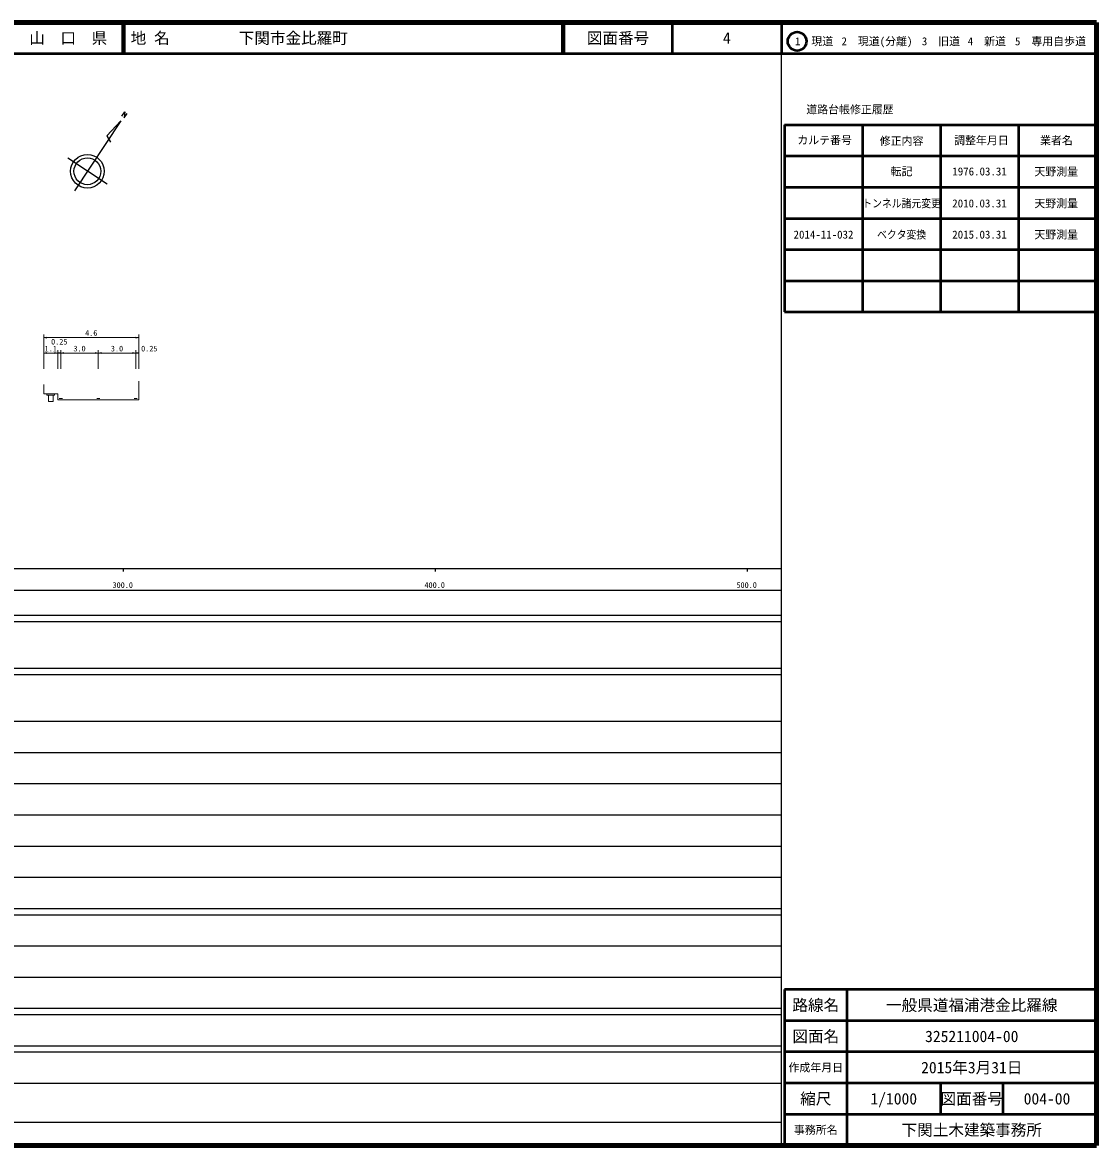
# Model space of a CAD drawing. Units: millimetres at full size, sheet at 1:1000, with parts at other scales. Extents: x 40000 to 680000, y 20000 to 380000.
# Drawn here: x 335699 to 680000, y 20000 to 380000 of the extents above; entities that cross this region are included whole.
import ezdxf
from ezdxf.enums import TextEntityAlignment as Align

# ---------------------------------------------------------------- set-up
doc = ezdxf.new("R2010")
doc.units = ezdxf.units.MM
doc.header["$LTSCALE"] = 1000
for name, color, linetype, lineweight in [('M-BMK-SRVR', 3, 'Continuous', 25), ('M-STR-HTXT', 7, 'Continuous', 13), ('M-TTL', 2, 'Continuous', 140), ('M-TTL-BAND', 7, 'Continuous', 25), ('M-TTL-FRAM', 2, 'Continuous', 50), ('M-TTL-LINE', 7, 'Continuous', 50), ('M-WORK', 1, 'Continuous', 13)]:
    doc.layers.add(name, color=color, linetype=linetype, lineweight=lineweight)
doc.layers.add('M-TTL-TXT', color=7, linetype='Continuous')
doc.styles.add('ＭＳ ゴシック', font='')
doc.styles.get('ＭＳ ゴシック').set_extended_font_data('MS Gothic')

# ---------------------------------------------------------------- blocks, each defined once
blk = doc.blocks.new('open_arrow')
at = {"color": 0, "linetype": 'Continuous', "lineweight": -2}
blk.add_lwpolyline([(7.5, 1.25), (0, 0), (7.5, -1.25)], dxfattribs=at)

msp = doc.modelspace()

# ---------------------------------------------------------------- linework, layer by layer
at = {"layer": 'M-BMK-SRVR'}
for p, q in [((367589, 349911), (368505, 351299)), ((368505, 351299), (368306, 349432)), ((368306, 349432), (369219, 350829)), ((367208, 348482), (352365, 326008)), ((367208, 348482), (362747, 343682)), ((362747, 343682), (363951, 341596)), ((362814, 328145), (350228, 336457))]:
    msp.add_line(p, q, dxfattribs=at)
for radius in [5387, 4309]:
    msp.add_circle((356521, 332301), radius, dxfattribs=at)
at = {"layer": 'M-STR-HTXT'}
for p, q in [((342500, 269000), (342500, 280000)), ((342500, 279000), (373000, 279000)), ((373000, 269000), (373000, 280000)), ((342500, 274000), (347000, 274000)), ((347000, 269000), (347000, 275000)), ((347000, 274000), (348000, 274000)), ((348000, 269000), (348000, 275000)), ((348000, 274000), (360000, 274000)), ((360000, 269000), (360000, 275000)), ((360000, 274000), (372000, 274000)), ((372000, 269000), (372000, 275000)), ((372000, 274000), (373000, 274000))]:
    msp.add_line(p, q, dxfattribs=at)
at = {"layer": 'M-TTL'}
for p, q in [((680000, 380000), (40000, 380000)), ((680000, 20000), (680000, 380000)), ((40000, 20000), (680000, 20000))]:
    msp.add_line(p, q, dxfattribs=at)
at = {"layer": 'M-TTL-BAND'}
for p, q in [((579000, 20000), (579000, 370000)), ((40000, 205000), (579000, 205000)), ((368000, 205000), (368000, 204000)), ((468000, 205000), (468000, 204000)), ((568000, 205000), (568000, 204000)), ((68000, 198000), (579000, 198000)), ((40000, 190000), (579000, 190000)), ((40000, 188000), (579000, 188000)), ((40000, 173000), (579000, 173000)), ((40000, 171000), (579000, 171000)), ((40000, 156000), (579000, 156000)), ((46000, 146000), (579000, 146000)), ((52000, 136000), (579000, 136000)), ((46000, 126000), (579000, 126000)), ((52000, 116000), (579000, 116000)), ((46000, 106000), (579000, 106000)), ((40000, 96000), (579000, 96000)), ((40000, 94000), (579000, 94000)), ((49000, 84000), (579000, 84000)), ((40000, 74000), (579000, 74000)), ((40000, 64000), (579000, 64000)), ((40000, 62000), (579000, 62000)), ((40000, 52000), (579000, 52000)), ((40000, 50000), (579000, 50000)), ((40000, 40000), (579000, 40000)), ((68000, 27500), (579000, 27500))]:
    msp.add_line(p, q, dxfattribs=at)
at = {"layer": 'M-TTL-FRAM'}
for p, q in [((580000, 347197), (580000, 287197)), ((580000, 347197), (680000, 347197)), ((580000, 287197), (680000, 287197)), ((680000, 70000), (580000, 70000)), ((580000, 70000), (580000, 20000))]:
    msp.add_line(p, q, dxfattribs=at)
at = {"layer": 'M-TTL-LINE'}
for p, q in [((367750, 380000), (367750, 370000)), ((368250, 380000), (368250, 370000)), ((508747, 380000), (508747, 370000)), ((509247, 380000), (509247, 370000)), ((543997, 380000), (543997, 370000)), ((579000, 380000), (579000, 370000)), ((40000, 370000), (680000, 370000)), ((605000, 347197), (605000, 287197)), ((630000, 347197), (630000, 287197)), ((655000, 347197), (655000, 287197)), ((580000, 337197), (680000, 337197)), ((580000, 327197), (680000, 327197)), ((580000, 317197), (680000, 317197)), ((580000, 307197), (680000, 307197)), ((580000, 297197), (680000, 297197)), ((600000, 70000), (600000, 20000)), ((680000, 60000), (580000, 60000)), ((680000, 50000), (580000, 50000)), ((680000, 40000), (580000, 40000)), ((630000, 40000), (630000, 30000)), ((650000, 40000), (650000, 30000)), ((680000, 30000), (580000, 30000))]:
    msp.add_line(p, q, dxfattribs=at)
msp.add_circle((584031, 373958), 3000, dxfattribs=at)
at = {"layer": 'M-WORK'}
for p, q in [((342500, 261000), (342500, 264000)), ((373000, 259000), (373000, 265000)), ((347000, 261000), (342500, 261000)), ((343500, 260500), (343500, 261000)), ((346000, 260500), (343500, 260500)), ((344000, 260500), (344000, 258500)), ((345500, 258500), (345500, 260500)), ((346000, 261000), (346000, 260500)), ((347000, 259000), (347000, 261000)), ((347500, 259500), (348500, 259500)), ((359500, 259500), (360500, 259500)), ((371500, 259500), (372500, 259500)), ((344000, 258500), (345500, 258500)), ((348000, 259000), (347000, 259000)), ((360000, 259000), (348000, 259000)), ((360000, 259000), (372000, 259000)), ((372000, 259000), (373000, 259000))]:
    msp.add_line(p, q, dxfattribs=at)

# ---------------------------------------------------------------- block references
at = {"layer": 'M-STR-HTXT', "xscale": 133, "yscale": 133}
for p in [(342500, 279000), (342500, 274000), (347000, 274000), (348000, 274000), (360000, 274000), (372000, 274000)]:
    msp.add_blockref('open_arrow', p, dxfattribs=at)
at = {"layer": 'M-STR-HTXT', "xscale": 133, "yscale": 133, "rotation": 180}
for p in [(373000, 279000), (347000, 274000), (348000, 274000), (360000, 274000), (372000, 274000), (373000, 274000)]:
    msp.add_blockref('open_arrow', p, dxfattribs=at)

# ---------------------------------------------------------------- texts
at = {"layer": 'M-STR-HTXT', "style": 'ＭＳ ゴシック'}
for s, p in [('4.6', (357750, 279000)), ('0.25', (347500, 276198)), ('1.1', (344750, 274000)), ('3.0', (354000, 274000)), ('3.0', (366000, 274000)), ('0.25', (376358, 274000))]:
    msp.add_text(s, height=1833, dxfattribs=at).set_placement(p, align=Align.BOTTOM_CENTER)
at = {"layer": 'M-TTL-BAND', "style": 'ＭＳ ゴシック'}
for s, p in [('300.0', (367844, 198195)), ('400.0', (467844, 198195)), ('500.0', (567844, 198195))]:
    msp.add_text(s, height=1833, dxfattribs=at).set_placement(p, align=Align.BOTTOM_CENTER)
at = {"layer": 'M-TTL-TXT', "style": 'ＭＳ ゴシック'}
for s, height, p in [('山\u3000口\u3000県', 3666, (350375, 375000)), ('図面番号', 3666, (526622, 375000)), ('4', 3666, (561497, 375000)), ('1\u3000現道', 2566, (589448, 373958)), ('2\u3000現道(分離)', 2566, (609619, 373958)), ('3\u3000旧道', 2566, (630121, 373958)), ('4\u3000新道', 2566, (644824, 373958)), ('5\u3000専用自歩道', 2566, (665228, 373958)), ('道路台帳修正履歴', 2566, (600968, 352113)), ('カルテ番号', 2566, (592839, 342277)), ('修正内容', 2566, (617509, 342023)), ('調整年月日', 2566, (643089, 342197)), ('業者名', 2566, (667134, 342197)), ('転記', 2566, (617500, 332245)), ('1976.03.31', 2566, (642500, 332245)), ('天野測量', 2566, (667077, 332189)), ('2010.03.31', 2566, (642479, 322000)), ('天野測量', 2566, (667066, 322000)), ('2014-11-032', 2566, (592479, 312000)), ('2015.03.31', 2566, (642479, 312000)), ('天野測量', 2566, (667066, 312000)), ('路線名', 3666, (590000, 65000)), ('路線名', 3666, (590000, 65000)), ('一般県道福浦港金比羅線', 3666, (640000, 65000)), ('図面名', 3666, (590000, 55000)), ('図面名', 3666, (590000, 55000)), ('325211004-00', 3666, (640000, 55000)), ('2015年3月31日', 3666, (640000, 45000)), ('作成年月日', 2566, (590000, 45000)), ('作成年月日', 2566, (590000, 45000)), ('縮尺', 3666, (590000, 35000)), ('縮尺', 3666, (590000, 35000)), ('1/1000', 3666, (615000, 35000)), ('図面番号', 3666, (640000, 35000)), ('図面番号', 3666, (640000, 35000)), ('004-00', 3666, (664125, 35000)), ('事務所名', 2566, (590000, 25000)), ('事務所名', 2566, (590000, 25000)), ('下関土木建築事務所', 3666, (640000, 25000))]:
    msp.add_text(s, height=height, dxfattribs=at).set_placement(p, align=Align.MIDDLE_CENTER)
for s, p in [('地 名', (370380, 375000)), ('下関市金比羅町', (405024, 375000))]:
    msp.add_text(s, height=3666, dxfattribs=at).set_placement(p, align=Align.MIDDLE_LEFT)
at = {"layer": 'M-TTL-TXT', "style": 'ＭＳ ゴシック', "width": 0.9}
for s, p in [('トンネル諸元変更', (617513, 322000)), ('ベクタ変換', (617513, 312000))]:
    msp.add_text(s, height=2566, dxfattribs=at).set_placement(p, align=Align.MIDDLE_CENTER)

doc.saveas('drawing.dxf')
